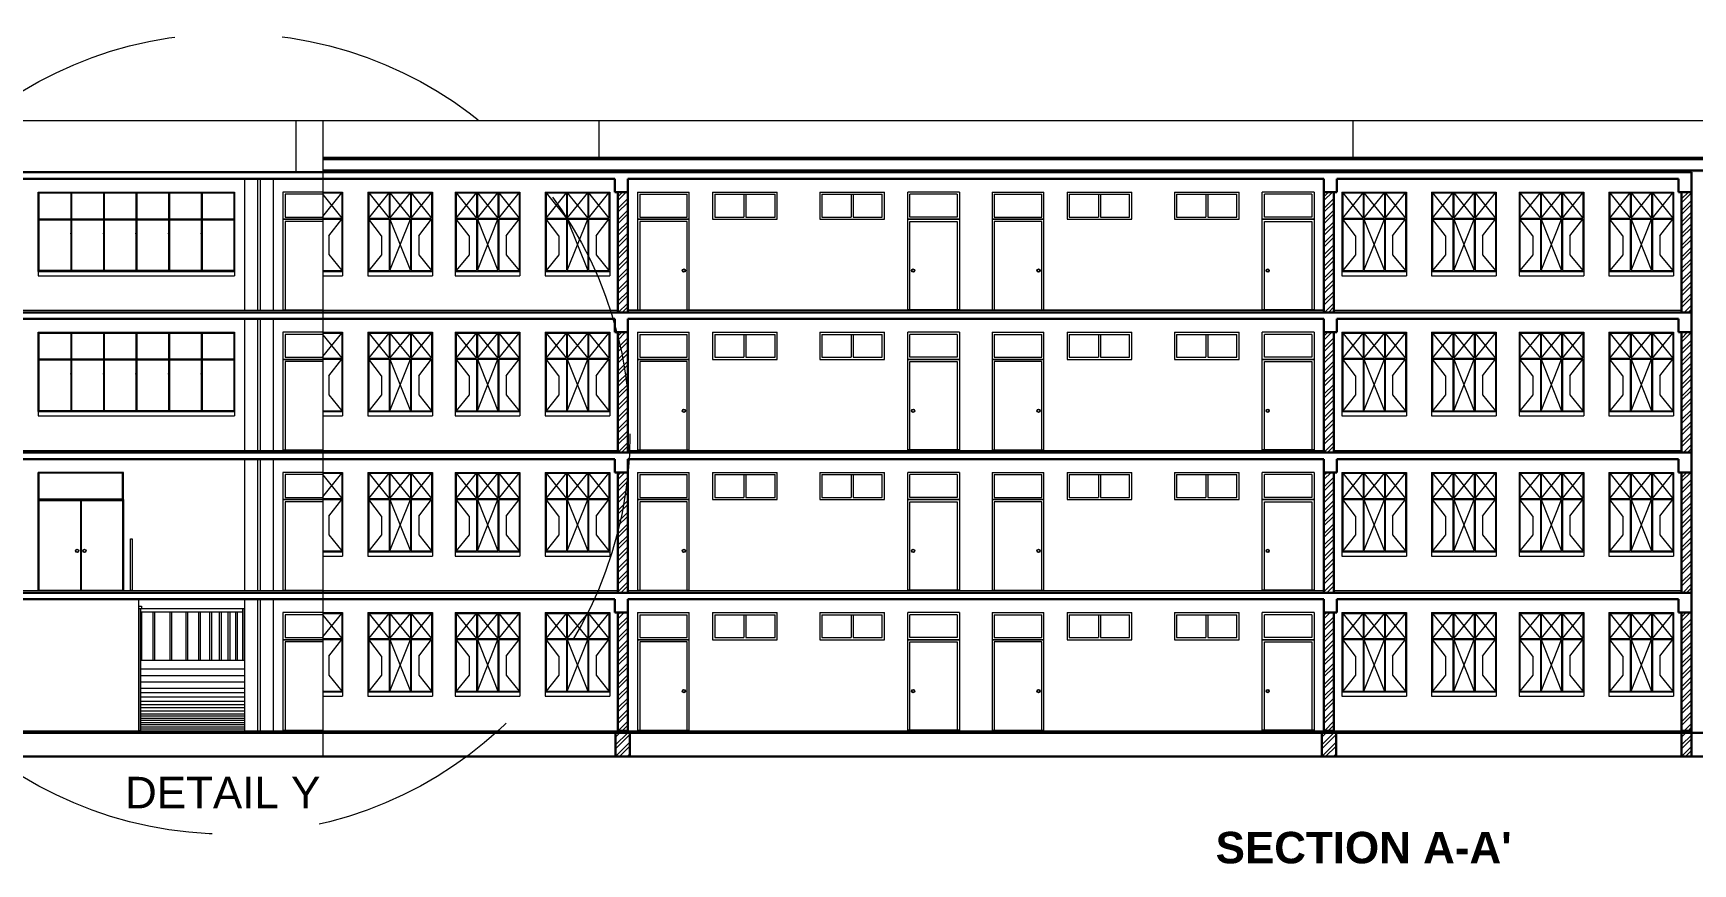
# Model space of a CAD drawing. Header units: millimetres. Extents: x 1898 to 3725, y 783 to 1532.
# Drawn here: x 2418.15 to 2456.67, y 917.06 to 936.32 of the extents above; entities that cross this region are included whole.
import ezdxf

# ---------------------------------------------------------------- set-up
doc = ezdxf.new("R2010")
doc.units = ezdxf.units.MM
doc.linetypes.add('DASHED', pattern=[0.75, 0.5, -0.25])
for name, color, linetype, lineweight in [('CLL LEV.', 15, 'Continuous', 18), ('DIM', 6, 'Continuous', 18), ('Door', 54, 'Continuous', 18), ('Dotted', 23, 'DASHED', 15), ('dpc', 24, 'Continuous', 30), ('ELEV.1', 7, 'Continuous', 20), ('ELEV.2', 250, 'Continuous', 20), ('ELEV.3', 252, 'Continuous', 20), ('flooring', 1, 'Continuous', 18), ('Hatch', 43, 'Continuous', 13), ('Railing', 23, 'Continuous', 13), ('rcc', 5, 'Continuous', 30), ('TEXT', 7, 'Continuous', 15), ('Ventilator', 4, 'DASHED', 18), ('Wall', 7, 'Continuous', 30), ('Window', 150, 'Continuous', 15)]:
    doc.layers.add(name, color=color, linetype=linetype, lineweight=lineweight)
doc.styles.get("Standard").update_dxf_attribs({"font": 'arial.ttf', "height": 0.2})
pattern_1 = [(45, (2431.6648, 919.54933), (-0.1347038, 0.1347038), []), (45, (2431.7546, 919.54933), (-0.1347038, 0.1347038), [])]
pattern_2 = [(45, (2448.0548, 919.54933), (-0.1347038, 0.1347038), []), (45, (2448.1446, 919.54933), (-0.1347038, 0.1347038), [])]
pattern_3 = [(45, (2456.4048, 919.54933), (-0.1347038, 0.1347038), []), (45, (2456.4946, 919.54933), (-0.1347038, 0.1347038), [])]

# ---------------------------------------------------------------- blocks, each defined once
blk = doc.blocks.new('WIN')
at = {"layer": 'CLL LEV.'}
for p, q in [((0, 0), (0, -0.1)), ((1.5, 0), (1.5, -0.1)), ((0, -0.1), (1.5, -0.1))]:
    blk.add_line(p, q, dxfattribs=at)
at = {"layer": 'Dotted', "ltscale": 130}
for p, q in [((0.02, 1.82), (0.493, 1.235)), ((0.02, 1.235), (0.493, 1.82)), ((0.513, 1.82), (0.987, 1.235)), ((0.513, 1.235), (0.987, 1.82)), ((1.007, 1.82), (1.48, 1.235)), ((1.007, 1.235), (1.48, 1.82)), ((0.32, 0.827), (0.02, 1.215)), ((0.513, 1.215), (0.987, 0.02)), ((0.513, 0.02), (0.987, 1.215)), ((1.18, 0.827), (1.48, 1.215)), ((0.32, 0.827), (0.32, 0.389)), ((1.18, 0.827), (1.18, 0.389)), ((0.32, 0.389), (0.02, 0.02)), ((1.18, 0.389), (1.48, 0.02))]:
    blk.add_line(p, q, dxfattribs=at)
at = {"layer": 'Window'}
for p, q in [((0, 1.84), (0, 0)), ((0, 1.84), (1.5, 1.84)), ((0.02, 1.82), (0.02, 1.235)), ((0.02, 1.82), (1.48, 1.82)), ((0.493, 1.82), (0.493, 1.235)), ((0.513, 1.82), (0.513, 1.235)), ((0.987, 1.82), (0.987, 1.235)), ((1.007, 1.82), (1.007, 1.235)), ((1.48, 1.82), (1.48, 1.235)), ((1.5, 1.84), (1.5, 0)), ((0.02, 1.235), (0.493, 1.235)), ((0.02, 1.215), (0.493, 1.215)), ((0.02, 1.215), (0.02, 0.02)), ((0.493, 1.215), (0.493, 0.02)), ((0.513, 1.235), (0.987, 1.235)), ((0.513, 1.215), (0.987, 1.215)), ((0.513, 1.215), (0.513, 0.02)), ((0.987, 1.215), (0.987, 0.02)), ((1.007, 1.235), (1.48, 1.235)), ((1.007, 1.215), (1.48, 1.215)), ((1.007, 1.215), (1.007, 0.02)), ((1.48, 1.215), (1.48, 0.02)), ((0, 0), (1.5, 0)), ((0.02, 0.02), (0.493, 0.02)), ((0.513, 0.02), (0.987, 0.02)), ((1.007, 0.02), (1.48, 0.02))]:
    blk.add_line(p, q, dxfattribs=at)
blk = doc.blocks.new('d2')
at = {"layer": 'Door', "linetype": 'Continuous', "ltscale": 0.05}
blk.add_line((-1.15, 0), (-0.227, 0), dxfattribs=at)
for points in [[(-0.227, 2.73), (-1.15, 2.73), (-1.15, 2.1), (-0.227, 2.1)], [(-0.227, 2.68), (-1.1, 2.68), (-1.1, 2.15), (-0.227, 2.15)], [(-0.227, 2.1), (-1.15, 2.1), (-1.15, 0)], [(-0.227, 2.05), (-1.1, 2.05), (-1.1, 0)]]:
    blk.add_lwpolyline(points, dxfattribs=at)
blk = doc.blocks.new('class elev')
at = {"layer": 'Door'}
for p, q in [((0, 2.73), (1.2, 2.73)), ((7.47, 2.73), (6.27, 2.73)), ((0.05, 2.68), (1.15, 2.68)), ((7.42, 2.68), (6.32, 2.68))]:
    blk.add_line(p, q, dxfattribs=at)
at = {"layer": 'Door', "linetype": 'Continuous', "ltscale": 0.05}
for p, q in [((0, 0), (1.2, 0)), ((7.47, 0), (6.27, 0))]:
    blk.add_line(p, q, dxfattribs=at)
for points in [[(0, 2.73), (0, 2.1), (1.2, 2.1), (1.2, 2.73)], [(7.47, 2.73), (7.47, 2.1), (6.27, 2.1), (6.27, 2.73)], [(0.05, 2.68), (0.05, 2.15), (1.15, 2.15), (1.15, 2.68)], [(7.42, 2.68), (7.42, 2.15), (6.32, 2.15), (6.32, 2.68)], [(1.2, 0), (1.2, 2.1), (0, 2.1), (0, 0)], [(1.15, 0), (1.15, 2.05), (0.05, 2.05), (0.05, 0)], [(6.27, 0), (6.27, 2.1), (7.47, 2.1), (7.47, 0)], [(6.32, 0), (6.32, 2.05), (7.42, 2.05), (7.42, 0)]]:
    blk.add_lwpolyline(points, dxfattribs=at)
at = {"layer": 'Door'}
for centre, radius in [((1.076, 0.909), 0.0385), ((1.076, 0.909), 0.0308), ((6.394, 0.909), 0.0385), ((6.394, 0.909), 0.0308)]:
    blk.add_circle(centre, radius, dxfattribs=at)
at = {"layer": 'Ventilator', "color": 6, "linetype": 'Continuous', "ltscale": 0.05}
for p, q in [((1.74, 2.73), (3.24, 2.73)), ((4.23, 2.73), (5.73, 2.73)), ((1.79, 2.68), (3.19, 2.68)), ((2.465, 2.68), (2.465, 2.15)), ((2.515, 2.68), (2.515, 2.15)), ((4.28, 2.68), (5.68, 2.68)), ((4.955, 2.68), (4.955, 2.15)), ((5.005, 2.68), (5.005, 2.15))]:
    blk.add_line(p, q, dxfattribs=at)
for points in [[(1.74, 2.73), (1.74, 2.1), (3.24, 2.1), (3.24, 2.73)], [(4.23, 2.73), (4.23, 2.1), (5.73, 2.1), (5.73, 2.73)], [(1.79, 2.68), (1.79, 2.15), (2.465, 2.15)], [(2.515, 2.15), (3.19, 2.15), (3.19, 2.68)], [(4.28, 2.68), (4.28, 2.15), (4.955, 2.15)], [(5.005, 2.15), (5.68, 2.15), (5.68, 2.68)]]:
    blk.add_lwpolyline(points, dxfattribs=at)
blk = doc.blocks.new('GLAZING 4')
at = {"layer": 'Window'}
for p, q in [((0.757, 1.82), (0.757, 1.22)), ((0.777, 1.82), (0.777, 1.22)), ((1.513, 1.82), (1.513, 1.22)), ((1.533, 1.82), (1.533, 1.22)), ((2.27, 1.82), (2.27, 1.22)), ((2.29, 1.82), (2.29, 1.22)), ((3.027, 1.82), (3.027, 1.22)), ((3.047, 1.82), (3.047, 1.22)), ((3.783, 1.82), (3.783, 1.22)), ((3.803, 1.82), (3.803, 1.22)), ((0.02, 1.22), (4.54, 1.22)), ((0.02, 1.2), (4.54, 1.2)), ((0.757, 1.2), (0.757, 0.02)), ((0.777, 1.2), (0.777, 0.02)), ((1.513, 1.2), (1.513, 0.02)), ((1.533, 1.2), (1.533, 0.02)), ((2.27, 1.2), (2.27, 0.02)), ((2.29, 1.2), (2.29, 0.02)), ((3.027, 1.2), (3.027, 0.02)), ((3.047, 1.2), (3.047, 0.02)), ((3.783, 1.2), (3.783, 0.02)), ((3.803, 1.2), (3.803, 0.02))]:
    blk.add_line(p, q, dxfattribs=at)
for points in [[(0, 1.84), (4.56, 1.84), (4.56, 0), (0, 0)], [(0.02, 1.82), (4.54, 1.82), (4.54, 0.02), (0.02, 0.02)]]:
    blk.add_lwpolyline(points, close=True, dxfattribs=at)
for p in [(0.757, 0.878), (1.513, 0.878), (2.27, 0.878), (3.027, 0.878), (3.783, 0.878)]:
    blk.add_point(p, dxfattribs=at)

msp = doc.modelspace()

# ---------------------------------------------------------------- hatches: boundary and pattern name
at = {"layer": 'dpc'}
msp.add_hatch(color=256, dxfattribs=at).paths.add_polyline_path([(2492.8648, 933.8993), (2492.9548, 933.8993), (2492.9548, 933.9368), (2492.9698, 933.9368), (2492.9698, 933.8843), (2492.9048, 933.8843), (2492.9048, 933.0993), (2424.868, 933.0993), (2424.868, 933.1393), (2492.8648, 933.1393)])
at = {"layer": 'Hatch'}
h = msp.add_hatch(dxfattribs=at)
h.set_pattern_fill('ANSI32', color=256, scale=0.02, style=0)
h.set_pattern_definition(pattern_1)
h.paths.add_polyline_path([(2431.9448, 932.6393), (2431.7148, 932.6393), (2431.7148, 929.8493), (2431.9448, 929.8493)])
h = msp.add_hatch(dxfattribs=at)
h.set_pattern_fill('ANSI32', color=256, scale=0.02, style=0)
h.set_pattern_definition(pattern_2)
h.paths.add_polyline_path([(2448.3348, 932.6393), (2448.1048, 932.6393), (2448.1048, 929.8493), (2448.3348, 929.8493)])
h = msp.add_hatch(dxfattribs=at)
h.set_pattern_fill('ANSI32', color=256, scale=0.02, style=0)
h.set_pattern_definition(pattern_3)
h.paths.add_polyline_path([(2456.6348, 932.6393), (2456.4048, 932.6393), (2456.4048, 929.8493), (2456.6348, 929.8493)])
h = msp.add_hatch(dxfattribs=at)
h.set_pattern_fill('ANSI32', color=256, scale=0.02, style=0)
h.set_pattern_definition(pattern_1)
h.paths.add_polyline_path([(2431.9448, 929.3893), (2431.7148, 929.3893), (2431.7148, 926.5993), (2431.9448, 926.5993)])
h = msp.add_hatch(dxfattribs=at)
h.set_pattern_fill('ANSI32', color=256, scale=0.02, style=0)
h.set_pattern_definition(pattern_2)
h.paths.add_polyline_path([(2448.3348, 929.3893), (2448.1048, 929.3893), (2448.1048, 926.5993), (2448.3348, 926.5993)])
h = msp.add_hatch(dxfattribs=at)
h.set_pattern_fill('ANSI32', color=256, scale=0.02, style=0)
h.set_pattern_definition(pattern_3)
h.paths.add_polyline_path([(2456.6348, 929.3893), (2456.4048, 929.3893), (2456.4048, 926.5993), (2456.6348, 926.5993)])
h = msp.add_hatch(dxfattribs=at)
h.set_pattern_fill('ANSI32', color=256, scale=0.02, style=0)
h.set_pattern_definition(pattern_1)
h.paths.add_polyline_path([(2431.9448, 926.1393), (2431.7148, 926.1393), (2431.7148, 923.3493), (2431.9448, 923.3493)])
h = msp.add_hatch(dxfattribs=at)
h.set_pattern_fill('ANSI32', color=256, scale=0.02, style=0)
h.set_pattern_definition(pattern_2)
h.paths.add_polyline_path([(2448.3348, 926.1393), (2448.1048, 926.1393), (2448.1048, 923.3493), (2448.3348, 923.3493)])
h = msp.add_hatch(dxfattribs=at)
h.set_pattern_fill('ANSI32', color=256, scale=0.02, style=0)
h.set_pattern_definition(pattern_3)
h.paths.add_polyline_path([(2456.6348, 926.1393), (2456.4048, 926.1393), (2456.4048, 923.3493), (2456.6348, 923.3493)])
h = msp.add_hatch(dxfattribs=at)
h.set_pattern_fill('ANSI32', color=256, scale=0.02, style=0)
h.set_pattern_definition(pattern_1)
h.paths.add_polyline_path([(2431.9448, 922.8893), (2431.7148, 922.8893), (2431.7148, 920.1493), (2431.9448, 920.1493)])
h = msp.add_hatch(dxfattribs=at)
h.set_pattern_fill('ANSI32', color=256, scale=0.02, style=0)
h.set_pattern_definition(pattern_2)
h.paths.add_polyline_path([(2448.3348, 922.8893), (2448.1048, 922.8893), (2448.1048, 920.1493), (2448.3348, 920.1493)])
h = msp.add_hatch(dxfattribs=at)
h.set_pattern_fill('ANSI32', color=256, scale=0.02, style=0)
h.set_pattern_definition(pattern_3)
h.paths.add_polyline_path([(2456.6348, 922.8893), (2456.4048, 922.8893), (2456.4048, 920.1493), (2456.6348, 920.1493)])
h = msp.add_hatch(dxfattribs=at)
h.set_pattern_fill('ANSI32', color=256, scale=0.02, style=0)
h.set_pattern_definition(pattern_1)
h.paths.add_polyline_path([(2431.9948, 920.0993), (2431.6648, 920.0993), (2431.6648, 919.5493), (2431.9948, 919.5493)])
h = msp.add_hatch(dxfattribs=at)
h.set_pattern_fill('ANSI32', color=256, scale=0.02, style=0)
h.set_pattern_definition(pattern_2)
h.paths.add_polyline_path([(2448.3848, 920.0993), (2448.0548, 920.0993), (2448.0548, 919.5493), (2448.3848, 919.5493)])
h = msp.add_hatch(dxfattribs=at)
h.set_pattern_fill('ANSI32', color=256, scale=0.02, style=0)
h.set_pattern_definition(pattern_3)
h.paths.add_polyline_path([(2456.6348, 920.0993), (2456.4048, 920.0993), (2456.4048, 919.5493), (2456.6348, 919.5493)])

# ---------------------------------------------------------------- linework, layer by layer
at = {"layer": 'CLL LEV.'}
for p, q in [((2418.2623, 930.7993), (2422.8223, 930.7993)), ((2418.2623, 930.7993), (2418.2623, 930.6993)), ((2418.2623, 930.6993), (2422.8223, 930.6993)), ((2422.8223, 930.7993), (2422.8223, 930.6993)), ((2424.868, 930.6993), (2425.3298, 930.6993)), ((2425.3298, 930.7993), (2425.3298, 930.6993)), ((2418.2623, 927.5493), (2422.8223, 927.5493)), ((2418.2623, 927.5493), (2418.2623, 927.4493)), ((2422.8223, 927.5493), (2422.8223, 927.4493)), ((2425.3298, 927.5493), (2425.3298, 927.4493)), ((2418.2623, 927.4493), (2422.8223, 927.4493)), ((2424.868, 927.4493), (2425.3298, 927.4493)), ((2424.868, 924.1993), (2425.3298, 924.1993)), ((2425.3298, 924.2993), (2425.3298, 924.1993)), ((2425.3298, 921.0493), (2425.3298, 920.9493)), ((2424.868, 920.9493), (2425.3298, 920.9493))]:
    msp.add_line(p, q, dxfattribs=at)
at = {"layer": 'DIM', "color": 1, "linetype": 'DASHED', "ltscale": 10}
msp.add_circle((2422.7066, 927.0345), 9.2895, dxfattribs=at)
at = {"layer": 'Door'}
for p, q in [((2420.2423, 926.1393), (2418.2623, 926.1393)), ((2418.2623, 925.5093), (2418.2623, 926.1393)), ((2420.2223, 926.1193), (2418.2823, 926.1193)), ((2418.2823, 925.5293), (2418.2823, 926.1193)), ((2420.2223, 925.5293), (2420.2223, 926.1193)), ((2420.2423, 925.5093), (2420.2423, 926.1393)), ((2418.2623, 923.4093), (2418.2623, 925.5093)), ((2418.2623, 925.5093), (2420.2423, 925.5093)), ((2418.2823, 925.5293), (2420.2223, 925.5293)), ((2418.2823, 923.4093), (2418.2823, 925.4893)), ((2418.2823, 925.4893), (2420.2223, 925.4893)), ((2419.2423, 925.4893), (2419.2423, 923.4093)), ((2419.2623, 925.4893), (2419.2623, 923.4093)), ((2420.2223, 925.4893), (2420.2223, 923.4093)), ((2420.2423, 925.5093), (2420.2423, 923.4093)), ((2418.2623, 923.4093), (2420.2423, 923.4093))]:
    msp.add_line(p, q, dxfattribs=at)
for centre, radius in [((2419.1673, 924.3185), 0.0385), ((2419.1673, 924.3185), 0.0308), ((2419.3373, 924.3185), 0.0385), ((2419.3373, 924.3185), 0.0308)]:
    msp.add_circle(centre, radius, dxfattribs=at)
at = {"layer": 'Dotted', "ltscale": 130}
for p, q in [((2424.868, 932.0733), (2425.3098, 932.6193)), ((2424.868, 932.5804), (2425.3098, 932.0343)), ((2425.0096, 931.6259), (2425.3098, 932.0143)), ((2425.0096, 931.6259), (2425.0096, 931.1888)), ((2425.0096, 931.1888), (2425.3098, 930.8193)), ((2424.868, 928.8233), (2425.3098, 929.3693)), ((2424.868, 929.3304), (2425.3098, 928.7843)), ((2425.0096, 928.3759), (2425.3098, 928.7643)), ((2425.0096, 928.3759), (2425.0096, 927.9388)), ((2425.0096, 927.9388), (2425.3098, 927.5693)), ((2424.868, 925.5733), (2425.3098, 926.1193)), ((2424.868, 926.0804), (2425.3098, 925.5343)), ((2425.0096, 925.1259), (2425.3098, 925.5143)), ((2425.0096, 925.1259), (2425.0096, 924.6888)), ((2425.0096, 924.6888), (2425.3098, 924.3193)), ((2424.868, 922.3233), (2425.3098, 922.8693)), ((2424.868, 922.8304), (2425.3098, 922.2843)), ((2425.0096, 921.8759), (2425.3098, 922.2643)), ((2425.0096, 921.8759), (2425.0096, 921.4388)), ((2425.0096, 921.4388), (2425.3098, 921.0693))]:
    msp.add_line(p, q, dxfattribs=at)
at = {"layer": 'dpc'}
for p, q in [((2424.868, 933.1393), (2492.8648, 933.1393)), ((2431.7148, 920.1493), (2431.9448, 920.1493)), ((2448.1048, 920.1493), (2448.3348, 920.1493)), ((2456.4048, 920.1493), (2456.6348, 920.1493))]:
    msp.add_line(p, q, dxfattribs=at)
at = {"layer": 'ELEV.1'}
for p, q in [((2417.2023, 934.2993), (2424.2448, 934.2993)), ((2424.2448, 934.2993), (2424.2448, 933.0993)), ((2424.868, 934.2993), (2424.868, 919.5493)), ((2424.868, 934.2993), (2431.2748, 934.2993)), ((2448.7748, 934.2993), (2485.9348, 934.2993)), ((2423.0523, 932.9493), (2423.0523, 929.8993)), ((2423.3523, 932.9493), (2423.3523, 929.8993)), ((2423.4148, 932.9493), (2423.4148, 929.8993)), ((2423.7148, 932.9493), (2423.7148, 929.8993)), ((2423.0523, 929.6993), (2423.0523, 926.6493)), ((2423.3523, 929.6993), (2423.3523, 926.6493)), ((2423.4148, 929.6993), (2423.4148, 926.6493)), ((2423.7148, 929.6993), (2423.7148, 926.6493)), ((2423.0523, 926.4493), (2423.0523, 923.3993)), ((2423.3523, 926.4493), (2423.3523, 923.3993)), ((2423.4148, 926.4493), (2423.4148, 923.3993)), ((2423.7148, 926.4493), (2423.7148, 923.3993)), ((2420.6023, 920.1493), (2420.6023, 923.1993)), ((2423.0523, 923.1993), (2423.0523, 920.1493)), ((2423.3523, 923.1993), (2423.3523, 920.1493)), ((2423.4148, 923.1993), (2423.4148, 920.1493)), ((2423.7148, 923.1993), (2423.7148, 920.1493))]:
    msp.add_line(p, q, dxfattribs=at)
at = {"layer": 'ELEV.2'}
for p, q in [((2424.2448, 934.2993), (2424.868, 934.2993)), ((2424.868, 934.2993), (2424.868, 933.0993))]:
    msp.add_line(p, q, dxfattribs=at)
at = {"layer": 'ELEV.3'}
for p, q in [((2431.2748, 934.2993), (2431.2748, 933.4493)), ((2431.2748, 934.2993), (2448.7748, 934.2993)), ((2448.7748, 934.2993), (2448.7748, 933.4493)), ((2420.6023, 923.0393), (2420.6573, 923.0393)), ((2420.6573, 923.0393), (2420.6573, 922.9743)), ((2420.6573, 922.8943), (2420.6573, 921.7743)), ((2423.0523, 921.7743), (2420.6423, 921.7743)), ((2423.0523, 921.5743), (2420.6423, 921.5743)), ((2423.0523, 921.4243), (2420.6423, 921.4243)), ((2423.0523, 921.2743), (2420.6423, 921.2743)), ((2423.0523, 921.1243), (2420.6423, 921.1243)), ((2423.0523, 921.0243), (2420.6423, 921.0243)), ((2423.0523, 920.9243), (2420.6423, 920.9243)), ((2423.0523, 920.8243), (2420.6423, 920.8243)), ((2423.0523, 920.7513), (2420.6423, 920.7513)), ((2423.0523, 920.6783), (2420.6423, 920.6783)), ((2423.0523, 920.6053), (2420.6423, 920.6053)), ((2423.0523, 920.5323), (2420.6423, 920.5323)), ((2423.0523, 920.4823), (2420.6423, 920.4823)), ((2423.0523, 920.4323), (2420.6423, 920.4323)), ((2423.0523, 920.3823), (2420.6423, 920.3823)), ((2423.0523, 920.3323), (2420.6423, 920.3323)), ((2423.0523, 920.2823), (2420.6423, 920.2823)), ((2423.0523, 920.2323), (2420.6423, 920.2323)), ((2423.0523, 920.1823), (2420.6423, 920.1823))]:
    msp.add_line(p, q, dxfattribs=at)
at = {"layer": 'flooring'}
for p, q in [((2424.868, 933.4493), (2492.8648, 933.4493)), ((2397.4223, 929.8993), (2431.7148, 929.8993)), ((2431.9448, 929.9093), (2448.1048, 929.9093)), ((2431.9448, 929.8993), (2448.1048, 929.8993)), ((2448.3348, 929.8993), (2456.4048, 929.8993)), ((2397.4223, 926.6493), (2431.7148, 926.6493)), ((2431.9448, 926.6493), (2448.1048, 926.6493)), ((2448.3348, 926.6493), (2456.4048, 926.6493)), ((2397.4223, 923.3993), (2431.7148, 923.3993)), ((2431.9448, 923.3993), (2448.1048, 923.3993)), ((2448.3348, 923.3993), (2456.4048, 923.3993)), ((2397.4223, 920.1493), (2431.7148, 920.1493)), ((2431.9448, 920.1493), (2448.1048, 920.1493)), ((2448.3348, 920.1493), (2456.4048, 920.1493))]:
    msp.add_line(p, q, dxfattribs=at)
at = {"layer": 'Railing'}
for p, q in [((2420.4023, 923.3993), (2420.4023, 924.5993)), ((2420.4023, 924.5993), (2420.4423, 924.5993)), ((2420.4423, 924.5993), (2420.4423, 923.3993)), ((2420.4423, 923.3993), (2420.4023, 923.3993)), ((2420.6423, 922.9743), (2420.6023, 922.9743)), ((2420.6023, 922.9743), (2420.6023, 920.1493)), ((2423.0523, 922.9743), (2420.6123, 922.9743)), ((2420.6423, 920.1493), (2420.6423, 922.9743)), ((2423.0123, 921.7743), (2423.0123, 922.9743)), ((2423.0523, 921.7743), (2423.0523, 922.9743)), ((2423.0123, 922.8943), (2420.6423, 922.8943)), ((2420.9282, 921.7743), (2420.9282, 922.8943)), ((2420.9682, 921.7743), (2420.9682, 922.8943)), ((2421.3226, 921.7743), (2421.3226, 922.8943)), ((2421.3626, 921.7743), (2421.3626, 922.8943)), ((2421.6939, 921.7743), (2421.6939, 922.8943)), ((2421.7339, 921.7743), (2421.7339, 922.8943)), ((2421.9917, 921.7743), (2421.9917, 922.8943)), ((2422.0317, 921.7743), (2422.0317, 922.8943)), ((2422.2509, 921.7743), (2422.2509, 922.8943)), ((2422.2909, 921.7743), (2422.2909, 922.8943)), ((2422.4752, 921.7743), (2422.4752, 922.8943)), ((2422.5152, 921.7743), (2422.5152, 922.8943)), ((2422.6763, 921.7743), (2422.6763, 922.8943)), ((2422.7163, 921.7743), (2422.7163, 922.8943)), ((2422.8504, 921.7743), (2422.8504, 922.8943)), ((2422.8904, 921.7743), (2422.8904, 922.8943)), ((2420.6423, 920.1493), (2420.6023, 920.1493))]:
    msp.add_line(p, q, dxfattribs=at)
at = {"layer": 'rcc'}
for p, q in [((2424.868, 933.3993), (2492.8648, 933.3993)), ((2391.4924, 933.0993), (2456.6348, 933.0993)), ((2397.4573, 932.9493), (2431.6448, 932.9493)), ((2431.6448, 932.6393), (2431.6448, 932.9493)), ((2431.9448, 932.9493), (2448.1048, 932.9493)), ((2431.9448, 932.9493), (2431.9448, 932.6393)), ((2448.1048, 932.9493), (2448.1048, 932.6393)), ((2448.4048, 932.9493), (2456.3348, 932.9493)), ((2448.4048, 932.6393), (2448.4048, 932.9493)), ((2456.3348, 932.6393), (2456.3348, 932.9493)), ((2456.6348, 933.0993), (2456.6348, 932.6393)), ((2431.9448, 932.6393), (2431.6448, 932.6393)), ((2448.1048, 932.6393), (2448.4048, 932.6393)), ((2456.6348, 932.6393), (2456.3348, 932.6393)), ((2397.1573, 929.8493), (2456.6348, 929.8493)), ((2456.6348, 929.8493), (2456.6348, 929.3893)), ((2397.4573, 929.6993), (2431.6448, 929.6993)), ((2431.6448, 929.3893), (2431.6448, 929.6993)), ((2431.9448, 929.6993), (2448.1048, 929.6993)), ((2431.9448, 929.6993), (2431.9448, 929.3893)), ((2448.1048, 929.6993), (2448.1048, 929.3893)), ((2448.4048, 929.6993), (2456.3348, 929.6993)), ((2448.4048, 929.3893), (2448.4048, 929.6993)), ((2456.3348, 929.3893), (2456.3348, 929.6993)), ((2431.9448, 929.3893), (2431.6448, 929.3893)), ((2448.1048, 929.3893), (2448.4048, 929.3893)), ((2456.6348, 929.3893), (2456.3348, 929.3893)), ((2397.1573, 926.5993), (2456.6348, 926.5993)), ((2397.4573, 926.4493), (2431.6448, 926.4493)), ((2431.6448, 926.1393), (2431.6448, 926.4493)), ((2431.9448, 926.4493), (2448.1048, 926.4493)), ((2431.9448, 926.4493), (2431.9448, 926.1393)), ((2448.1048, 926.4493), (2448.1048, 926.1393)), ((2448.4048, 926.4493), (2456.3348, 926.4493)), ((2448.4048, 926.1393), (2448.4048, 926.4493)), ((2456.3348, 926.1393), (2456.3348, 926.4493)), ((2456.6348, 926.5993), (2456.6348, 926.1393)), ((2431.9448, 926.1393), (2431.6448, 926.1393)), ((2448.1048, 926.1393), (2448.4048, 926.1393)), ((2456.6348, 926.1393), (2456.3348, 926.1393)), ((2397.1573, 923.3493), (2456.6348, 923.3493)), ((2456.6348, 923.3493), (2456.6348, 922.8893)), ((2397.4573, 923.1993), (2431.6448, 923.1993)), ((2431.6448, 922.8893), (2431.6448, 923.1993)), ((2431.9448, 923.1993), (2448.1048, 923.1993)), ((2431.9448, 923.1993), (2431.9448, 922.8893)), ((2448.1048, 923.1993), (2448.1048, 922.8893)), ((2448.4048, 923.1993), (2456.3348, 923.1993)), ((2448.4048, 922.8893), (2448.4048, 923.1993)), ((2456.3348, 922.8893), (2456.3348, 923.1993)), ((2431.9448, 922.8893), (2431.6448, 922.8893)), ((2448.1048, 922.8893), (2448.4048, 922.8893)), ((2456.6348, 922.8893), (2456.3348, 922.8893))]:
    msp.add_line(p, q, dxfattribs=at)
at = {"layer": 'Wall'}
for p, q in [((2431.7148, 932.6393), (2431.7148, 929.8493)), ((2431.9448, 932.6393), (2431.9448, 929.8493)), ((2448.1048, 932.6393), (2448.1048, 929.8493)), ((2448.3348, 932.6393), (2448.3348, 929.8493)), ((2456.4048, 932.6393), (2456.4048, 929.8493)), ((2456.6348, 932.6393), (2456.6348, 919.5493)), ((2431.9448, 929.6993), (2431.9448, 926.5993)), ((2448.1048, 929.6993), (2448.1048, 926.5993)), ((2431.7148, 929.3893), (2431.7148, 926.5993)), ((2448.3348, 929.3893), (2448.3348, 926.5993)), ((2456.4048, 929.3893), (2456.4048, 926.5993)), ((2431.9448, 926.4493), (2431.9448, 923.3493)), ((2448.1048, 926.4493), (2448.1048, 923.3493)), ((2431.7148, 926.1393), (2431.7148, 923.3493)), ((2448.3348, 926.1393), (2448.3348, 923.3493)), ((2456.4048, 926.1393), (2456.4048, 923.3493)), ((2431.9448, 923.1993), (2431.9448, 920.0993)), ((2448.1048, 923.1993), (2448.1048, 920.0993)), ((2431.7148, 922.8893), (2431.7148, 920.0993)), ((2448.3348, 922.8893), (2448.3348, 920.0993)), ((2456.4048, 922.8893), (2456.4048, 919.5493)), ((2391.8124, 920.0993), (2492.8148, 920.0993)), ((2431.6648, 920.0993), (2431.6648, 919.5493)), ((2431.9948, 920.0993), (2431.9948, 919.5493)), ((2448.0548, 920.0993), (2448.0548, 919.5493)), ((2448.3848, 920.0993), (2448.3848, 919.5493)), ((2386.0475, 919.5493), (2499.0793, 919.5493))]:
    msp.add_line(p, q, dxfattribs=at)
at = {"layer": 'Window'}
for p, q in [((2424.868, 932.6393), (2425.3298, 932.6393)), ((2424.868, 932.6193), (2425.3098, 932.6193)), ((2425.3098, 932.6193), (2425.3098, 932.0343)), ((2425.3298, 932.6393), (2425.3298, 930.7993)), ((2424.868, 932.0343), (2425.3098, 932.0343)), ((2424.868, 932.0143), (2425.3098, 932.0143)), ((2425.3098, 932.0143), (2425.3098, 930.8193)), ((2424.868, 930.8193), (2425.3098, 930.8193)), ((2424.868, 930.7993), (2425.3298, 930.7993)), ((2424.868, 929.3893), (2425.3298, 929.3893)), ((2424.868, 929.3693), (2425.3098, 929.3693)), ((2425.3098, 929.3693), (2425.3098, 928.7843)), ((2425.3298, 929.3893), (2425.3298, 927.5493)), ((2424.868, 928.7843), (2425.3098, 928.7843)), ((2424.868, 928.7643), (2425.3098, 928.7643)), ((2425.3098, 928.7643), (2425.3098, 927.5693)), ((2424.868, 927.5693), (2425.3098, 927.5693)), ((2424.868, 927.5493), (2425.3298, 927.5493)), ((2424.868, 926.1393), (2425.3298, 926.1393)), ((2424.868, 926.1193), (2425.3098, 926.1193)), ((2425.3098, 926.1193), (2425.3098, 925.5343)), ((2425.3298, 926.1393), (2425.3298, 924.2993)), ((2424.868, 925.5343), (2425.3098, 925.5343)), ((2424.868, 925.5143), (2425.3098, 925.5143)), ((2425.3098, 925.5143), (2425.3098, 924.3193)), ((2424.868, 924.3193), (2425.3098, 924.3193)), ((2424.868, 924.2993), (2425.3298, 924.2993)), ((2424.868, 922.8893), (2425.3298, 922.8893)), ((2424.868, 922.8693), (2425.3098, 922.8693)), ((2425.3098, 922.8693), (2425.3098, 922.2843)), ((2425.3298, 922.8893), (2425.3298, 921.0493)), ((2424.868, 922.2843), (2425.3098, 922.2843)), ((2424.868, 922.2643), (2425.3098, 922.2643)), ((2425.3098, 922.2643), (2425.3098, 921.0693)), ((2424.868, 921.0693), (2425.3098, 921.0693)), ((2424.868, 921.0493), (2425.3298, 921.0493))]:
    msp.add_line(p, q, dxfattribs=at)

# ---------------------------------------------------------------- block references
at = {"layer": 'Door'}
for name, p in [('d2', (2425.0948, 929.9093)), ('class elev', (2432.1748, 929.9093)), ('class elev', (2440.4048, 929.9093)), ('d2', (2425.0948, 926.6593)), ('class elev', (2432.1748, 926.6593)), ('class elev', (2440.4048, 926.6593)), ('d2', (2425.0948, 923.4093)), ('class elev', (2432.1748, 923.4093)), ('class elev', (2440.4048, 923.4093)), ('d2', (2425.0948, 920.1593)), ('class elev', (2432.1748, 920.1593)), ('class elev', (2440.4048, 920.1593))]:
    msp.add_blockref(name, p, dxfattribs=at)
at = {"layer": 'Window'}
for name, p in [('GLAZING 4', (2418.2623, 930.7993)), ('WIN', (2425.9148, 930.7993)), ('WIN', (2427.9448, 930.7993)), ('WIN', (2430.0298, 930.7993)), ('WIN', (2448.5198, 930.7993)), ('WIN', (2450.6048, 930.7993)), ('WIN', (2452.6348, 930.7993)), ('WIN', (2454.7198, 930.7993)), ('GLAZING 4', (2418.2623, 927.5493)), ('WIN', (2425.9148, 927.5493)), ('WIN', (2427.9448, 927.5493)), ('WIN', (2430.0298, 927.5493)), ('WIN', (2448.5198, 927.5493)), ('WIN', (2450.6048, 927.5493)), ('WIN', (2452.6348, 927.5493)), ('WIN', (2454.7198, 927.5493)), ('WIN', (2425.9148, 924.2993)), ('WIN', (2427.9448, 924.2993)), ('WIN', (2430.0298, 924.2993)), ('WIN', (2448.5198, 924.2993)), ('WIN', (2450.6048, 924.2993)), ('WIN', (2452.6348, 924.2993)), ('WIN', (2454.7198, 924.2993)), ('WIN', (2425.9148, 921.0493)), ('WIN', (2427.9448, 921.0493)), ('WIN', (2430.0298, 921.0493)), ('WIN', (2448.5198, 921.0493)), ('WIN', (2450.6048, 921.0493)), ('WIN', (2452.6348, 921.0493)), ('WIN', (2454.7198, 921.0493))]:
    msp.add_blockref(name, p, dxfattribs=at)

# ---------------------------------------------------------------- texts
at = {"layer": 'TEXT', "char_height": 0.73, "attachment_point": 1}
for s, width, insert in [('DETAIL Y', 5.36966, (2420.2794, 919.0791)), ("{\\fArial|b1|i0|c0|p34;SECTION A-A'}", 8.074961, (2445.5909, 917.8028))]:
    msp.add_mtext_dynamic_manual_height_columns(s, width=width, gutter_width=12.5, heights=[0], dxfattribs=dict(at, insert=insert))

doc.saveas('drawing.dxf')
